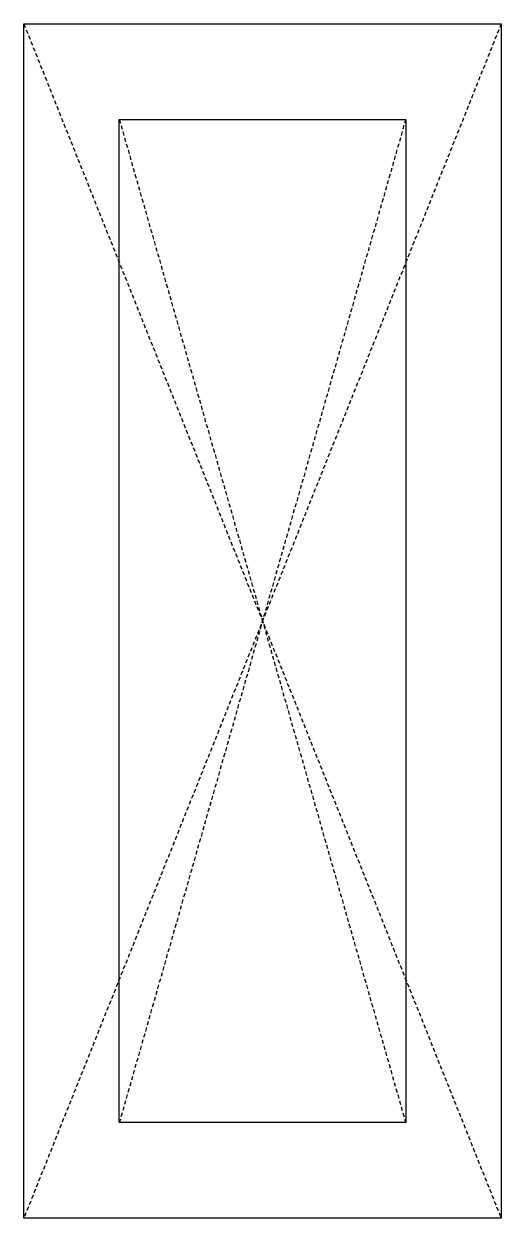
# Model space of a CAD drawing. Header units: millimetres. Extents: x -10 to 10, y -25 to 25.
import ezdxf

# ---------------------------------------------------------------- set-up
doc = ezdxf.new("R2010")
doc.units = ezdxf.units.MM
doc.linetypes.add('DASHED', pattern=[0.2067, 0.1654, -0.0413])

msp = doc.modelspace()

# ---------------------------------------------------------------- linework, layer by layer
at = {"color": 30, "linetype": 'DASHED', "lineweight": 25, "true_color": 0xff8000}
for p, q in [((-10, 25), (10, -25)), ((10, 25), (-10, -25)), ((-6, 21), (6, -21)), ((6, 21), (-6, -21))]:
    msp.add_line(p, q, dxfattribs=at)
msp.add_line((10, 25), (10, -25))
for points in [[(-10, 25), (10, 25), (10, -25), (-10, -25)], [(-6, 21), (6, 21), (6, -21), (-6, -21)]]:
    msp.add_lwpolyline(points, close=True)

doc.saveas('drawing.dxf')
